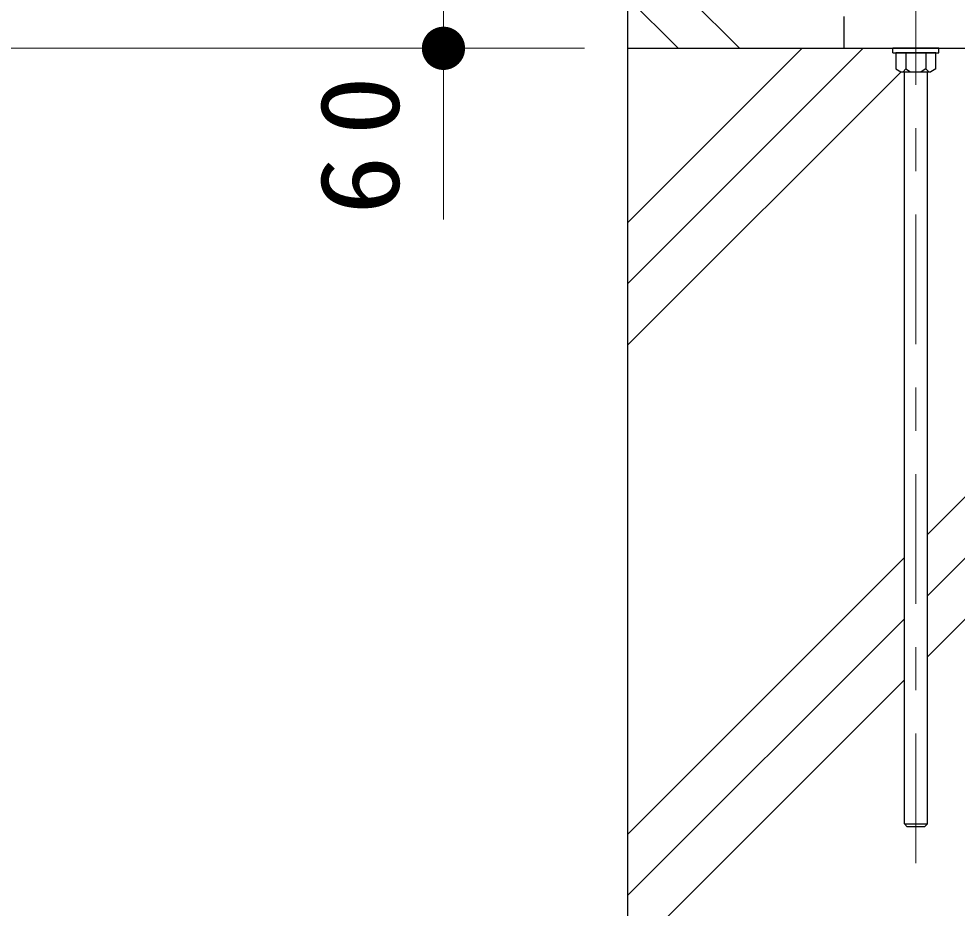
# Model space of a CAD drawing. Units: millimetres on the paper, scale 1:30. Extents: x 1315 to 1680, y -330 to -40.
# Drawn here: x 1347.33 to 1369.03, y -221.39 to -200.82 of the extents above; entities that cross this region are included whole.
import ezdxf

# ---------------------------------------------------------------- set-up
doc = ezdxf.new("R2010")
doc.units = ezdxf.units.MM
doc.linetypes.add('USER2', pattern=[6, 3, -1, 1, -1])
doc.layers.add('1_30', color=7, linetype='Continuous', lineweight=25)
doc.styles.add('ＭＳ ゴシック', font='')
doc.styles.get('ＭＳ ゴシック').set_extended_font_data('MS Gothic')

# ---------------------------------------------------------------- blocks, each defined once
blk = doc.blocks.new('filled_dot')
at = {"color": 0, "linetype": 'Continuous', "lineweight": -2, "const_width": 1.25}
blk.add_lwpolyline([(-0.625, 0, 1), (0.625, 0, 1)], format="xyb", close=True, dxfattribs=at)

msp = doc.modelspace()

# ---------------------------------------------------------------- linework, layer by layer
at = {"layer": '1_30'}
for p, q in [((1361.407, -198.174), (1361.407, -228.174)), ((1361.407, -201.507), (1384.74, -201.507)), ((1367.24, -201.507), (1380.574, -201.507))]:
    msp.add_line(p, q, dxfattribs=at)
at = {"layer": '1_30', "lineweight": 13}
for p, q in [((1361.407, -198.923), (1363.991, -201.507)), ((1357.149, -205.468), (1357.149, -199.507)), ((1361.407, -200.338), (1362.576, -201.507)), ((1360.407, -201.507), (1341.16, -201.507)), ((1360.407, -201.507), (1356.149, -201.507)), ((1361.407, -205.542), (1365.442, -201.507)), ((1361.407, -206.956), (1366.856, -201.507)), ((1361.407, -208.37), (1367.73, -202.047)), ((1368.34, -212.751), (1377.807, -203.284)), ((1368.34, -214.165), (1377.807, -204.698)), ((1368.34, -215.579), (1377.807, -206.112)), ((1361.407, -219.684), (1367.807, -213.284)), ((1361.407, -221.098), (1367.807, -214.698)), ((1361.407, -222.512), (1367.807, -216.112))]:
    msp.add_line(p, q, dxfattribs=at)
at = {"layer": '1_30', "color": 190, "linetype": 'USER2', "lineweight": 13}
for p, q in [((1368.074, -220.351), (1368.074, -199.096)), ((1368.074, -200.873), (1368.074, -201.234))]:
    msp.add_line(p, q, dxfattribs=at)
at = {"layer": '1_30', "color": 131}
msp.add_line((1366.407, -200.774), (1366.407, -201.507), dxfattribs=at)
at = {"layer": '1_30', "color": 190}
for p, q in [((1367.54, -201.614), (1367.54, -201.507)), ((1368.607, -201.507), (1367.54, -201.507)), ((1368.607, -201.614), (1368.607, -201.507)), ((1367.54, -201.614), (1368.607, -201.614)), ((1368.535, -201.614), (1367.612, -201.614)), ((1367.612, -201.614), (1367.612, -201.98)), ((1367.843, -201.614), (1367.843, -201.98)), ((1368.304, -201.614), (1368.304, -201.98)), ((1368.535, -201.98), (1368.535, -201.614)), ((1367.612, -201.98), (1367.727, -202.047)), ((1367.843, -201.98), (1367.776, -202.047)), ((1367.843, -201.98), (1367.949, -202.047)), ((1368.304, -201.98), (1368.199, -202.047)), ((1368.304, -201.98), (1368.371, -202.047)), ((1368.535, -201.98), (1368.42, -202.047)), ((1367.727, -202.047), (1368.42, -202.047)), ((1367.807, -219.44), (1367.807, -202.047)), ((1368.34, -219.44), (1368.34, -202.047)), ((1367.807, -219.44), (1367.874, -219.507)), ((1367.807, -219.44), (1368.34, -219.44)), ((1368.274, -219.507), (1367.874, -219.507)), ((1368.34, -219.44), (1368.274, -219.507))]:
    msp.add_line(p, q, dxfattribs=at)

# ---------------------------------------------------------------- block references
at = {"layer": '1_30', "lineweight": 13, "xscale": 0.4, "yscale": 0.4, "rotation": 90}
msp.add_blockref('filled_dot', (1357.149, -201.507), dxfattribs=at)

# ---------------------------------------------------------------- texts
at = {"layer": '1_30', "insert": (1356.149, -203.52), "char_height": 1.833, "attachment_point": 8, "rotation": 90, "style": 'ＭＳ ゴシック'}
msp.add_mtext('\\T1.34;\\W1.1;60', dxfattribs=at)

doc.saveas('drawing.dxf')
